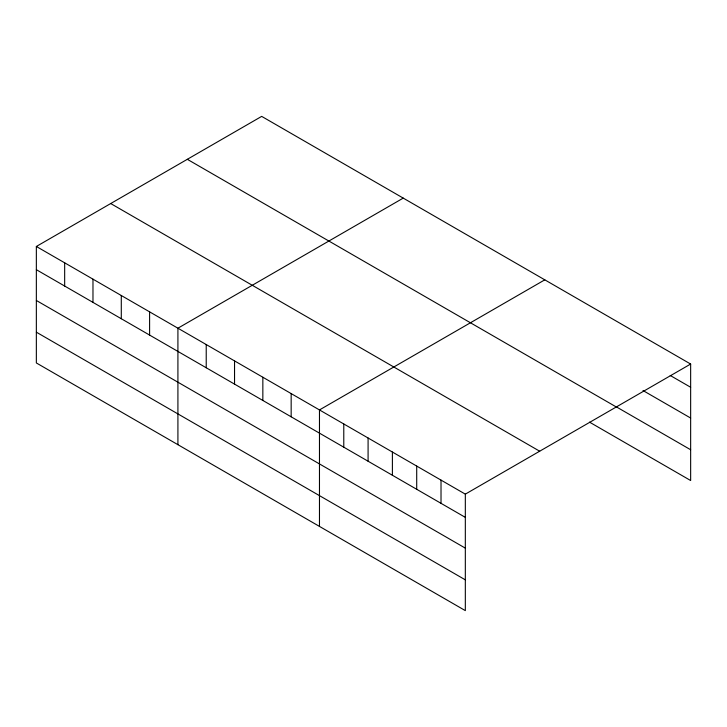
<?xml version="1.0" encoding="UTF-8"?>
<svg xmlns="http://www.w3.org/2000/svg" width="727" height="727" viewBox="0 0 727 727"><rect width="100%" height="100%" fill="white"/><g stroke="black" fill="none" stroke-linecap="round" stroke-linejoin="round"><path stroke-width="1.09" d="M36.35 246.471L465.325 494.142L465.325 610.616L36.35 362.955L36.35 246.471L261.675 116.384L690.65 364.045L690.65 480.529L589.524 422.142M403.24 198.107L177.915 328.204L177.915 444.679M544.796 279.84L319.471 409.928L319.471 526.412M465.325 494.142L690.65 364.045M670.23 375.477L690.65 387.264M643.004 390.535L690.65 418.043M615.778 406.529L690.65 449.749M187.321 159.313L616.296 406.975M110.704 203.542L539.679 451.213M36.35 269.69L465.325 517.36M36.35 300.469L465.325 548.131M36.35 332.175L465.325 579.846M441.016 480.102L441.016 503.32M416.707 466.071L416.707 489.289M392.398 452.04L392.398 475.249M368.089 437.999L368.089 461.218M343.78 423.968L343.78 447.187M291.163 393.589L291.163 416.807M262.847 377.24L262.847 400.459M234.539 360.892L234.539 384.11M206.223 344.553L206.223 367.762M149.598 311.856L149.598 335.074M121.291 295.507L121.291 318.726M92.974 279.168L92.974 302.387M64.667 262.82L64.667 286.038"/></g></svg>
